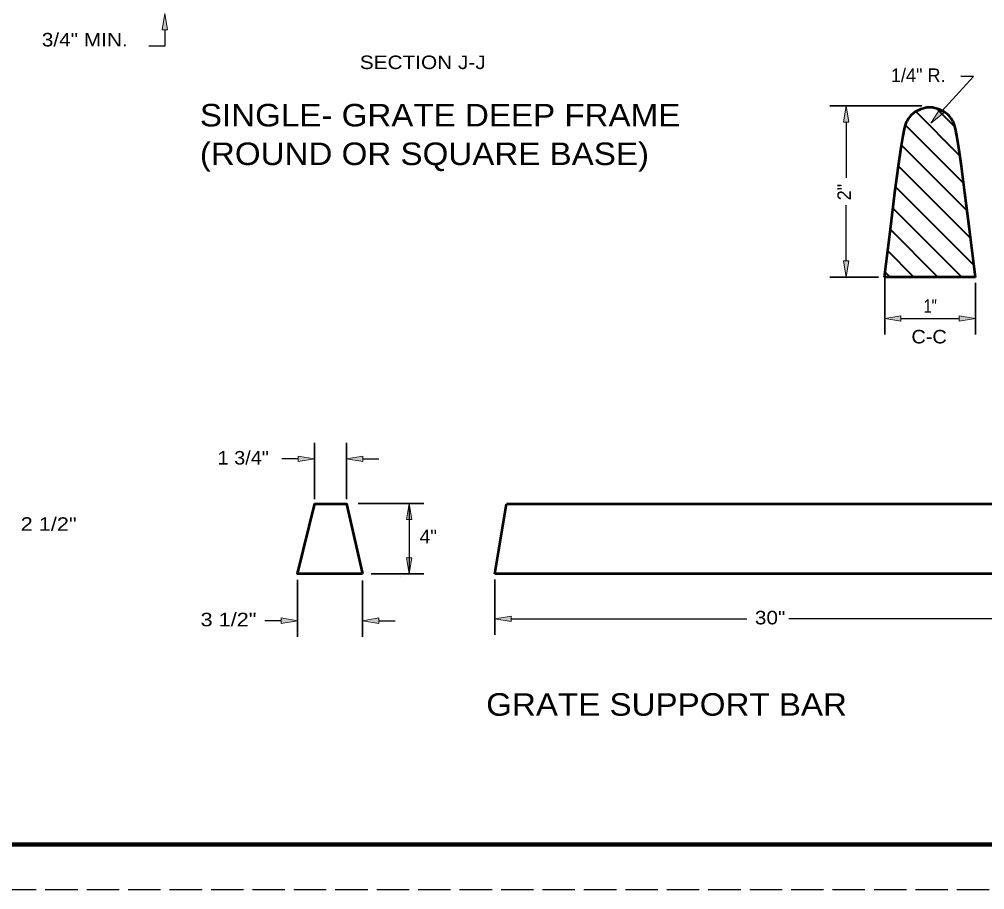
# Model space of a CAD drawing. Extents: x 36.6 to 72, y 0.5 to 22.5.
# Drawn here: x 50.48 to 61.2, y 0.47 to 10.13 of the extents above; entities that cross this region are included whole.
import ezdxf

# ---------------------------------------------------------------- set-up
doc = ezdxf.new("R2010")
doc.units = 0
doc.header["$LTSCALE"] = 0.06
doc.linetypes.add('LONG_DASHED', pattern=[7.5, 6, -1.5])
for name, color, linetype, lineweight in [('1', 7, 'Continuous', 40), ('2', 7, 'Continuous', 13), ('4', 7, 'Continuous', 13)]:
    doc.layers.add(name, color=color, linetype=linetype, lineweight=lineweight)

msp = doc.modelspace()

# ---------------------------------------------------------------- hatches: boundary and pattern name
at = {"layer": '1'}
for points in [[(52.06825, 10.01533), (52.12825, 10.01533), (52.09825, 10.19533), (52.09825, 10.19533)], [(59.63133, 8.99175), (59.69133, 8.99175), (59.66133, 9.17175), (59.66133, 9.17175)], [(59.63133, 7.45067), (59.69133, 7.45067), (59.66133, 7.27067), (59.66133, 7.27067)], [(60.26942, 6.84242), (60.26942, 6.78242), (60.08942, 6.81242), (60.08942, 6.81242)], [(60.91633, 6.84242), (60.91633, 6.78242), (61.09633, 6.81242), (61.09633, 6.81242)], [(53.57783, 5.28333), (53.57783, 5.22333), (53.75783, 5.25325), (53.75783, 5.25325)], [(54.29475, 5.28333), (54.29475, 5.22333), (54.11475, 5.25325), (54.11475, 5.25325)], [(54.78092, 4.57908), (54.84092, 4.57908), (54.81092, 4.75908), (54.81092, 4.75908)], [(54.78092, 4.15617), (54.84092, 4.15617), (54.81092, 3.97608), (54.81092, 3.97608)], [(53.38883, 3.48808), (53.38883, 3.42808), (53.56892, 3.45808), (53.56892, 3.45808)], [(54.47283, 3.48808), (54.47283, 3.42808), (54.29283, 3.45808), (54.29283, 3.45808)], [(55.94067, 3.5095), (55.94067, 3.4495), (55.76067, 3.4795), (55.76067, 3.4795)]]:
    msp.add_hatch(color=256, dxfattribs=at).paths.add_polyline_path(points)
at = {"layer": '2'}
msp.add_hatch(color=256, dxfattribs=at).paths.add_polyline_path([(60.74425, 9.09217), (60.70008, 9.13275), (60.6005, 8.97983), (60.6005, 8.97983)])

# ---------------------------------------------------------------- linework, layer by layer
at = {"layer": '1', "lineweight": 35}
for p, q in [((60.50175, 9.17175), (59.48133, 9.17175)), ((60.01958, 7.27067), (59.48133, 7.27067)), ((60.08942, 7.2675), (60.08942, 6.63242)), ((61.09633, 7.20817), (61.09633, 6.63242)), ((53.75783, 4.80733), (53.75783, 5.43333)), ((54.11475, 4.80733), (54.11475, 5.43333)), ((54.24292, 4.75908), (54.97183, 4.75908)), ((54.38633, 3.97608), (54.97183, 3.97608)), ((53.56892, 3.91292), (53.56892, 3.27808)), ((54.29283, 3.90258), (54.29283, 3.27808)), ((55.76067, 3.91358), (55.76067, 3.2995))]:
    msp.add_line(p, q, dxfattribs=at)
at = {"layer": '1'}
for p, q in [((60.86958, 8.93625), (60.66558, 9.14033)), ((60.92367, 8.617), (60.43308, 9.10767)), ((60.96542, 8.31017), (60.31567, 8.95983)), ((61.00467, 8.00567), (60.27233, 8.738)), ((61.04292, 7.70233), (60.239, 8.50617)), ((61.08042, 7.39967), (60.20792, 8.27208)), ((60.94417, 7.27067), (60.17775, 8.03717)), ((60.679, 7.27067), (60.14783, 7.80192)), ((60.41383, 7.27067), (60.11858, 7.56592)), ((60.14867, 7.27067), (60.08942, 7.33))]:
    msp.add_line(p, q, dxfattribs=at)
at = {"layer": '1', "lineweight": 25}
for p, q in [((59.66133, 8.99175), (59.66133, 8.37375)), ((59.66133, 7.45067), (59.66133, 8.06875)), ((60.26942, 6.81242), (60.91633, 6.81242)), ((53.57783, 5.25333), (53.39783, 5.25333)), ((54.29475, 5.25333), (54.47475, 5.25333)), ((54.81092, 4.75908), (54.81092, 3.97608)), ((53.38892, 3.45808), (53.20892, 3.45808)), ((54.47283, 3.45808), (54.65283, 3.45808)), ((55.94067, 3.4795), (58.5575, 3.4795)), ((61.64008, 3.4795), (59.02317, 3.4795))]:
    msp.add_line(p, q, dxfattribs=at)
at = {"layer": '1', "lineweight": 53}
for p, q in [((61.09633, 7.27067), (60.08208, 7.27067)), ((55.76067, 3.97608), (55.88942, 4.75592)), ((55.88942, 4.75592), (61.71058, 4.75592)), ((61.82008, 3.97608), (55.76067, 3.97608))]:
    msp.add_line(p, q, dxfattribs=at)
at = {"layer": '1', "linetype": 'LONG_DASHED', "lineweight": 25}
msp.add_line((71.82992, 0.47275), (36.62992, 0.47275), dxfattribs=at)
at = {"layer": '1', "lineweight": 158}
msp.add_lwpolyline([(71.74658, 21.97275), (71.74658, 0.97275), (39.24658, 0.97275)], dxfattribs=at)
at = {"layer": '1', "lineweight": 13}
for points in [[(52.06825, 10.01533), (52.12825, 10.01533), (52.09825, 10.19533), (52.09825, 10.19533)], [(59.63133, 8.99175), (59.69133, 8.99175), (59.66133, 9.17175), (59.66133, 9.17175)], [(59.63133, 7.45067), (59.69133, 7.45067), (59.66133, 7.27067), (59.66133, 7.27067)], [(60.26942, 6.84242), (60.26942, 6.78242), (60.08942, 6.81242), (60.08942, 6.81242)], [(60.91633, 6.84242), (60.91633, 6.78242), (61.09633, 6.81242), (61.09633, 6.81242)], [(53.57783, 5.28333), (53.57783, 5.22333), (53.75783, 5.25325), (53.75783, 5.25325)], [(54.29475, 5.28333), (54.29475, 5.22333), (54.11475, 5.25325), (54.11475, 5.25325)], [(54.78092, 4.57908), (54.84092, 4.57908), (54.81092, 4.75908), (54.81092, 4.75908)], [(54.78092, 4.15617), (54.84092, 4.15617), (54.81092, 3.97608), (54.81092, 3.97608)], [(53.38883, 3.48808), (53.38883, 3.42808), (53.56892, 3.45808), (53.56892, 3.45808)], [(54.47283, 3.48808), (54.47283, 3.42808), (54.29283, 3.45808), (54.29283, 3.45808)], [(55.94067, 3.5095), (55.94067, 3.4495), (55.76067, 3.4795), (55.76067, 3.4795)]]:
    msp.add_lwpolyline(points, close=True, dxfattribs=at)
at = {"layer": '1', "lineweight": 25}
msp.add_lwpolyline([(52.09825, 10.01533), (52.09825, 9.83533), (51.91825, 9.83533)], dxfattribs=at)
at = {"layer": '1', "lineweight": 53}
for points in [[(61.09633, 7.27067), (61.03067, 7.80117), (60.97933, 8.20517), (60.94017, 8.50075), (60.91117, 8.70575), (60.89017, 8.83808), (60.87517, 8.91567), (60.86408, 8.95658), (60.85483, 8.97858), (60.84567, 8.99667), (60.83608, 9.01375), (60.826, 9.02992), (60.81542, 9.045), (60.80417, 9.05917), (60.79208, 9.07217), (60.77925, 9.08417), (60.76533, 9.09508), (60.7505, 9.10475), (60.73492, 9.11342), (60.719, 9.12108), (60.703, 9.12775), (60.68742, 9.1335), (60.67242, 9.13833), (60.65858, 9.14233), (60.646, 9.14558), (60.63517, 9.14817), (60.62575, 9.15008), (60.61767, 9.15142), (60.61067, 9.15233), (60.60458, 9.15292), (60.59908, 9.15317), (60.594, 9.15325), (60.58917, 9.15325), (60.58433, 9.15325), (60.57933, 9.15317), (60.57383, 9.15292), (60.56775, 9.15233), (60.56075, 9.15142), (60.55267, 9.15008), (60.54325, 9.14817), (60.53233, 9.14558), (60.51983, 9.14233), (60.50592, 9.13833), (60.491, 9.1335), (60.47533, 9.12775), (60.45942, 9.12108), (60.4435, 9.11342), (60.42792, 9.10475), (60.41308, 9.09508), (60.39917, 9.08417), (60.38625, 9.07217), (60.37425, 9.05917), (60.363, 9.045), (60.35233, 9.02992), (60.34233, 9.01375), (60.33275, 8.99667), (60.32358, 8.97858), (60.31425, 8.95658), (60.30317, 8.91567), (60.28825, 8.83808), (60.26725, 8.70575), (60.23825, 8.50075), (60.19908, 8.20517), (60.14775, 7.80117), (60.08208, 7.27067)], [(54.29117, 3.97608), (53.56908, 3.97608), (53.76075, 4.75675)], [(53.76058, 4.75592), (54.11225, 4.75592), (54.29033, 3.97608)]]:
    msp.add_lwpolyline(points, dxfattribs=at)
at = {"layer": '2', "lineweight": 25}
msp.add_lwpolyline([(60.72217, 9.11242), (61.07633, 9.49867), (60.93242, 9.49867)], dxfattribs=at)
at = {"layer": '2'}
msp.add_lwpolyline([(60.74425, 9.09217), (60.70008, 9.13275), (60.6005, 8.97983), (60.6005, 8.97983)], close=True, dxfattribs=at)
at = {"layer": '4'}
for p, q in [((59.66133, 9.17175), (59.66142, 9.17175)), ((60.56425, 9.17175), (60.56433, 9.17175)), ((60.08942, 7.33), (60.0895, 7.33)), ((60.08208, 7.27067), (60.08217, 7.27067)), ((61.09633, 7.27067), (61.09642, 7.27067)), ((61.09633, 6.81242), (61.09642, 6.81242)), ((53.75783, 5.25333), (53.75792, 5.25333)), ((53.75783, 4.74483), (53.75792, 4.74483)), ((54.11475, 4.74483), (54.11483, 4.74483)), ((54.64792, 4.75908), (54.648, 4.75908)), ((54.93467, 4.75908), (54.93475, 4.75908)), ((53.56892, 3.97542), (53.569, 3.97542)), ((55.76067, 3.97608), (55.76075, 3.97608)), ((54.29283, 3.96508), (54.29292, 3.96508)), ((54.70992, 3.95225), (54.71, 3.95225)), ((53.56892, 3.45808), (53.569, 3.45808))]:
    msp.add_line(p, q, dxfattribs=at)

# ---------------------------------------------------------------- texts
at = {"layer": '1'}
for s, width, p in [('3/4" MIN.', 1.15, (50.73167, 9.83075)), ('1"', 0.8, (60.52142, 6.87492)), ('1 3/4"', 1.1, (52.68283, 5.19075)), ('2 1/2"', 1.2, (50.49717, 4.45533)), ('4"', 1.05, (54.9265, 4.31717)), ('3 1/2"', 1.2, (52.49392, 3.39558)), ('30"', 1.15, (58.6475, 3.417))]:
    msp.add_text(s, height=0.15, dxfattribs=dict(at, width=width)).set_placement(p)
msp.add_text('2"', height=0.15, rotation=90, dxfattribs=at).set_placement((59.71333, 8.12225))
at = {"layer": '2'}
for s, height, width, p in [('SECTION J-J', 0.15, 1.15, (54.262, 9.57942)), ('SINGLE- GRATE DEEP FRAME', 0.25, 1.1, (52.48667, 8.94275)), ('(ROUND OR SQUARE BASE)', 0.25, 1.1, (52.48667, 8.51425)), ('C-C', 0.15, 1.1, (60.38525, 6.53458)), ('GRATE SUPPORT BAR', 0.25, 1.1, (55.66475, 2.40317))]:
    msp.add_text(s, height=height, dxfattribs=dict(at, width=width)).set_placement(p)
msp.add_text('1/4" R.', height=0.15, dxfattribs=at).set_placement((60.15792, 9.43617))

doc.saveas('drawing.dxf')
